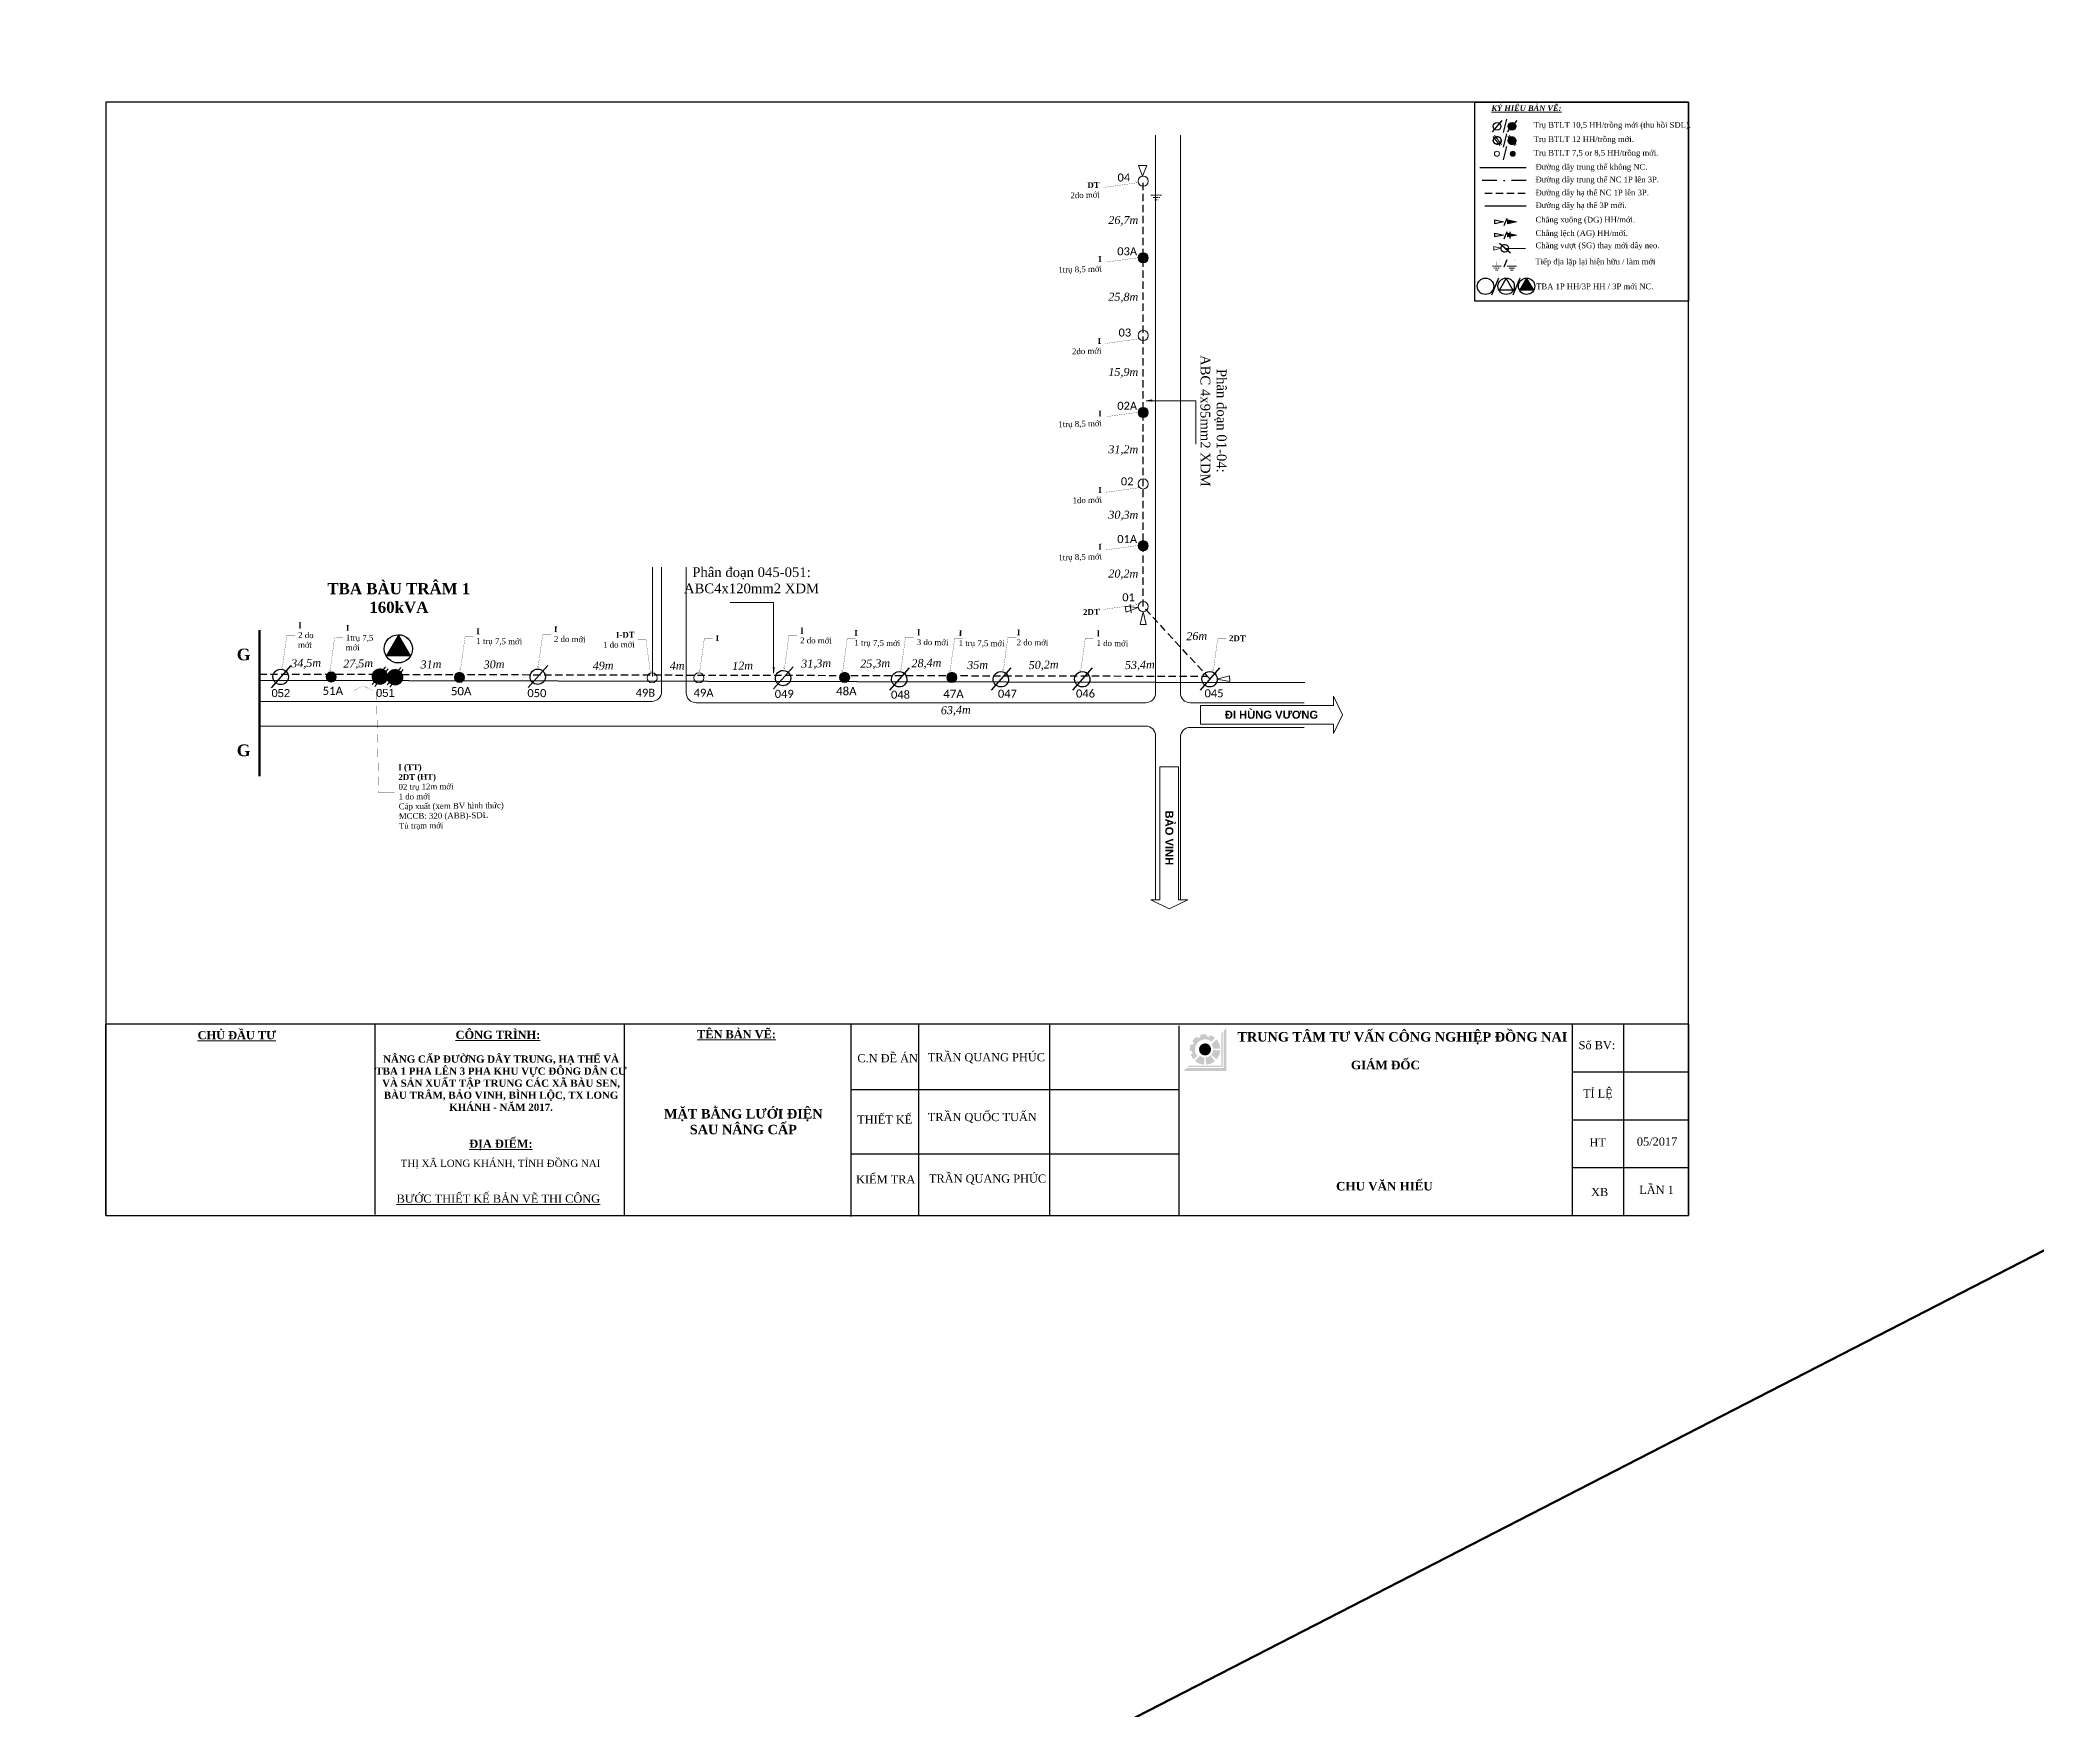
# Model space of a CAD drawing. Header units: metres. Extents: x 429925 to 893472, y 1245258 to 2552490.
# Drawn here: x 443737 to 444762, y 1259848 to 1260705 of the extents above; entities that cross this region are included whole.
import ezdxf

# ---------------------------------------------------------------- set-up
doc = ezdxf.new("R2010")
doc.units = ezdxf.units.M
doc.linetypes.add('DASHDOT', pattern=[1, 0.5, -0.25, 0, -0.25])
doc.linetypes.add('DASHED2', pattern=[0.375, 0.25, -0.125])
doc.layers.add('duong', color=2, linetype='Continuous', lineweight=15)
doc.layers.add('duong bao', color=3, linetype='Continuous', lineweight=13)
doc.layers.add('Khung ten', color=7, linetype='Continuous')
doc.layers.add('KHUNGBANVE', color=6, linetype='Continuous')
doc.styles.add('DAURAO', font='arial.ttf')
doc.styles.get("Standard").update_dxf_attribs({"font": 'arial.ttf'})
doc.styles.add('Unicode', font='times.ttf')
doc.linetypes.add('RAOKEM10', pattern='A,2.5,["x",DAURAO,S=0.75,R=0,X=0,Y=-0.252],2.5', length=5)

# ---------------------------------------------------------------- blocks, each defined once
blk = doc.blocks.new('A$C46BF4DDC')
at = {"color": 9, "linetype": 'Continuous'}
blk.add_line((9.9, 11.5), (0, 0), dxfattribs=at)
blk.add_lwpolyline([(0.9, 5.6, -1), (8.8, 5.6, -1)], format="xyb", close=True, dxfattribs=at)
blk = doc.blocks.new('A$C16F73B65')
at = {"layer": 'duong bao', "lineweight": 50, "ltscale": 2}
blk.add_hatch(color=2, dxfattribs=at).paths.add_polyline_path([(0, 2.6, 1), (5.2, 2.6, 1)])
at = {"color": 4, "linetype": 'Continuous', "lineweight": 18}
blk.add_lwpolyline([(0, 2.6, -1), (5.2, 2.6, -1)], format="xyb", close=True, dxfattribs=at)
blk = doc.blocks.new('A$C7B825D87')
at = {"layer": 'duong bao', "color": 1, "linetype": 'DASHED2', "lineweight": 20, "ltscale": 4}
for p, q in [((1.2, 2.5), (7.1, 2.5)), ((2.4, 1.3), (5.9, 1.3)), ((3.3, 0), (5, 0))]:
    blk.add_line(p, q, dxfattribs=at)
at = {"layer": 'duong bao', "color": 1, "linetype": 'DASHED2', "lineweight": 20, "ltscale": 4, "const_width": 0.0325}
blk.add_lwpolyline([(0, 8.1), (4.2, 5.4), (4.2, 2.5)], dxfattribs=at)
blk = doc.blocks.new('A$C6542344A')
at = {"color": 9, "linetype": 'Continuous'}
for p, q in [((7.5, 9.8), (0, 1.2)), ((8.7, 8.6), (1.3, 0))]:
    blk.add_line(p, q, dxfattribs=at)
for points in [[(0.3, 4.9, -1), (8.2, 4.9, -1)], [(4.3, 1, -1), (4.3, 8.9, -1)]]:
    blk.add_lwpolyline(points, format="xyb", close=True, dxfattribs=at)
blk = doc.blocks.new('A$C45A47B40')
at = {"layer": 'duong bao', "color": 1, "lineweight": 20, "ltscale": 4}
for p, q in [((1.2, 2.5), (7.1, 2.5)), ((2.4, 1.3), (5.9, 1.3)), ((3.3, 0), (5, 0))]:
    blk.add_line(p, q, dxfattribs=at)
at = {"layer": 'duong bao', "color": 1, "lineweight": 20, "ltscale": 4, "const_width": 0.0325}
blk.add_lwpolyline([(0, 8.1), (4.2, 5.4), (4.2, 2.5)], dxfattribs=at)

msp = doc.modelspace()

# ---------------------------------------------------------------- hatches: boundary and pattern name
at = {"layer": 'duong bao', "lineweight": 50, "ltscale": 2}
h = msp.add_hatch(color=256, dxfattribs=at)
edge = h.paths.add_edge_path()
edge.add_ellipse((444492.4, 1260660.4), major_axis=(1.4, 1.4), ratio=1, start_angle=364.0894, end_angle=494.9423)
edge.add_ellipse((444492.4, 1260660.4), major_axis=(1.4, 1.4), ratio=1, start_angle=134.9423, end_angle=184.0894)
edge.add_line((444491.1, 1260658.9), (444493.7, 1260661.9))
edge = h.paths.add_edge_path()
edge.add_ellipse((444492.4, 1260660.4), major_axis=(1.4, 1.4), ratio=1, start_angle=184.0894, end_angle=314.9423)
edge.add_ellipse((444492.4, 1260660.4), major_axis=(1.4, 1.4), ratio=1, start_angle=314.9423, end_angle=364.0894)
edge.add_line((444493.7, 1260661.9), (444491.1, 1260658.9))
h = msp.add_hatch(color=256, dxfattribs=at)
h.paths.add_polyline_path([(444484.4, 1260651.2, -1), (444485.2, 1260655.1, -1)], flags=17)
h.paths.add_polyline_path([(444485.2, 1260655.1, 1), (444484.4, 1260651.2, 1)], flags=17)
h = msp.add_hatch(color=256, dxfattribs=at)
edge = h.paths.add_edge_path()
edge.add_ellipse((444492.4, 1260653), major_axis=(1.4, 1.4), ratio=1, start_angle=364.0894, end_angle=494.9423)
edge.add_ellipse((444492.4, 1260653), major_axis=(1.4, 1.4), ratio=1, start_angle=134.9423, end_angle=184.0894)
edge.add_line((444491.1, 1260651.5), (444493.7, 1260654.5))
edge = h.paths.add_edge_path()
edge.add_ellipse((444492.4, 1260653), major_axis=(1.4, 1.4), ratio=1, start_angle=184.0894, end_angle=314.9423)
edge.add_ellipse((444492.4, 1260653), major_axis=(1.4, 1.4), ratio=1, start_angle=314.9423, end_angle=364.0894)
edge.add_line((444493.7, 1260654.5), (444491.1, 1260651.5))
h = msp.add_hatch(color=256, dxfattribs=at)
h.paths.add_polyline_path([(444492, 1260651.1, -1), (444492.8, 1260655, -1)], flags=17)
h.paths.add_polyline_path([(444492.8, 1260655, 1), (444492, 1260651.1, 1)], flags=17)
for points in [[(444492.8, 1260655, -1), (444492, 1260651.1, -1)], [(444494.7, 1260611.4), (444490.3, 1260612.3), (444490.3, 1260610.4)], [(444499.9, 1260582.2), (444496.5, 1260576.2), (444503.4, 1260576.2)], [(443920.6, 1260398.9), (443914.6, 1260388.6), (443926.6, 1260388.6)], [(443915, 1260378.1, -1), (443907.1, 1260377.6, -1)], [(443922.9, 1260377.8, -1), (443914.9, 1260377.3, -1)]]:
    msp.add_hatch(color=256, dxfattribs=at).paths.add_polyline_path(points)
h = msp.add_hatch(color=256, dxfattribs=at)
h.paths.add_polyline_path([(444494.7, 1260604.5), (444491.5, 1260605.2), (444491.5, 1260603.8)])
h.paths.add_polyline_path([(444491.5, 1260603.8), (444491.5, 1260605.2), (444490.3, 1260605.5), (444490.3, 1260603.6)])
at = {"layer": 'Khung ten'}
h = msp.add_hatch(color=160, dxfattribs=at)
h.paths.add_polyline_path([(444345.8, 1260197.6), (444344.3, 1260196), (444344.3, 1260177), (444325.3, 1260177), (444323.7, 1260175.5), (444345.8, 1260175.5)])
h.paths.add_polyline_path([(444343.8, 1260195.5), (444343.2, 1260195), (444343.2, 1260178.1), (444326.3, 1260178.1), (444325.8, 1260177.5), (444343.8, 1260177.5)], flags=17)
for color, points in [(160, [(444339.9, 1260192.4, 0.10032), (444337.2, 1260193.9), (444336.9, 1260192.9, 0.055263), (444335.5, 1260193.3), (444335.6, 1260194.3, 0.110865), (444332.2, 1260193.9), (444332.5, 1260192.9, 0.055263), (444331.2, 1260192.2), (444330.6, 1260193.1, 0.110865), (444328.2, 1260190.7), (444329.1, 1260190.1, 0.055263), (444328.4, 1260188.8), (444327.4, 1260189.1, 0.110865), (444327, 1260185.7), (444328.1, 1260185.8, 0.055263), (444328.4, 1260184.4), (444327.4, 1260184.1, 0.10032), (444328.9, 1260181.4), (444330.8, 1260183.2, -0.904534), (444338.1, 1260190.5)]), (1, [(444337.9, 1260186.5, 1), (444331.7, 1260186.5, 1)])]:
    msp.add_hatch(color=color, dxfattribs=at).paths.add_polyline_path(points)
h = msp.add_hatch(color=104, dxfattribs=at)
h.paths.add_polyline_path([(444340.7, 1260191.7), (444338.1, 1260189.1, -0.149436), (444339, 1260186.8), (444342.6, 1260187, 0.16445)])
h.paths.add_polyline_path([(444342.6, 1260186), (444339, 1260186.2, -0.16445), (444337.9, 1260183.8), (444340.7, 1260181.4, 0.16445)])
h.paths.add_polyline_path([(444339.9, 1260180.6), (444337.5, 1260183.4, -0.16445), (444335.1, 1260182.3), (444335.3, 1260178.7, 0.16445)])
h.paths.add_polyline_path([(444334.3, 1260178.7), (444334.5, 1260182.3, -0.149436), (444332.2, 1260183.2), (444329.6, 1260180.6, 0.16445)])

# ---------------------------------------------------------------- linework, layer by layer
at = {"color": 7, "linetype": 'Continuous'}
for p, q in [((444489.5, 1260664.1), (444487.9, 1260657.2)), ((444489.5, 1260656.5), (444487.9, 1260649.7)), ((444489.5, 1260650), (444487.9, 1260643.1)), ((444488.4, 1260609.5), (444490, 1260613.3)), ((444488.4, 1260602.6), (444490, 1260606.4)), ((444491.5, 1260602.8), (444491.5, 1260606.2)), ((444491.5, 1260602.8), (444491.5, 1260606.2)), ((444488.4, 1260588.3), (444490, 1260592.1)), ((444482, 1260573.9), (444485.6, 1260582.6)), ((444493, 1260573.9), (444496.6, 1260582.6))]:
    msp.add_line(p, q, dxfattribs=at)
at = {"color": 4, "linetype": 'Continuous', "lineweight": 18}
for p, q in [((444309.4, 1260655.8), (444309.4, 1260369.5)), ((444322.1, 1260655.8), (444322.1, 1260369.5)), ((444330.1, 1260519.5), (444330.1, 1260497.2)), ((444051, 1260377.9), (444051, 1260434)), ((444055.7, 1260434), (444055.7, 1260369.5)), ((444068.4, 1260434), (444068.4, 1260369.5)), ((444113.2, 1260416), (444090.9, 1260416)), ((444296.3, 1260414.9), (444296.9, 1260410.6)), ((443849.2, 1260365.2), (443923.7, 1260365.2)), ((444050.7, 1260365.2), (443890.6, 1260365.2)), ((444304.4, 1260364.5), (444073.4, 1260364.5)), ((444327.1, 1260364.5), (444385.6, 1260364.5)), ((444405.4, 1260358.3), (444400.7, 1260367.8)), ((444400.7, 1260363), (444332.4, 1260363)), ((444332.4, 1260353.5), (444400.7, 1260353.5)), ((444400.7, 1260348.7), (444405.4, 1260358.3)), ((444400.7, 1260353.5), (444400.7, 1260348.7)), ((443849.2, 1260352.5), (443923.7, 1260352.5)), ((443890.6, 1260352.5), (444304.4, 1260352.5)), ((444309.4, 1260347.5), (444309.4, 1260263.3)), ((444322.1, 1260346.8), (444322.1, 1260263.3)), ((444327.1, 1260351.8), (444385.6, 1260351.8)), ((444311.6, 1260331.6), (444311.6, 1260263.3)), ((444321.1, 1260263.3), (444321.1, 1260331.6)), ((444311.6, 1260263.3), (444306.9, 1260263.3)), ((444306.9, 1260263.3), (444316.4, 1260258.6)), ((444316.4, 1260258.6), (444325.9, 1260263.3)), ((444325.9, 1260263.3), (444321.1, 1260263.3))]:
    msp.add_line(p, q, dxfattribs=at)
at = {"color": 5, "linetype": 'DASHED2', "lineweight": 30, "ltscale": 15}
for p, q in [((444303, 1260413.8), (444303, 1260632.2)), ((444478.5, 1260626.1), (444499.7, 1260626.1)), ((444337.3, 1260376.7), (444303, 1260413.8)), ((443849.2, 1260379.2), (444335.9, 1260378.1))]:
    msp.add_line(p, q, dxfattribs=at)
at = {"color": 1, "lineweight": 30, "ltscale": 15}
for p, q in [((444499.7, 1260639.1), (444475.9, 1260639.1)), ((443849.2, 1260376.1), (444386.1, 1260374.9))]:
    msp.add_line(p, q, dxfattribs=at)
at = {"color": 1, "linetype": 'DASHDOT', "lineweight": 30, "ltscale": 15}
msp.add_line((444499.7, 1260632.6), (444475.9, 1260632.6), dxfattribs=at)
at = {"color": 9, "linetype": 'Continuous'}
msp.add_lwpolyline([(443770.3, 1260101.3), (444583.1, 1260101.3), (444583.1, 1260672.8), (443770.3, 1260672.8)], close=True, dxfattribs=at)
at = {"color": 7, "linetype": 'Continuous'}
for points in [[(444473.3, 1260672.8), (444583.1, 1260672.8), (444583.1, 1260570.6), (444473.3, 1260570.6)], [(444483.6, 1260612.3), (444488, 1260611.4), (444483.6, 1260610.4)], [(444490.3, 1260612.3), (444494.7, 1260611.4), (444490.3, 1260610.4)], [(444490.3, 1260612.3), (444494.7, 1260611.4), (444490.3, 1260610.4)], [(444483.6, 1260605.5), (444488, 1260604.5), (444483.6, 1260603.6)], [(444490.3, 1260605.5), (444494.7, 1260604.5), (444490.3, 1260603.6)], [(444490.3, 1260605.5), (444494.7, 1260604.5), (444490.3, 1260603.6)], [(444486, 1260576.2), (444489.4, 1260582.2), (444492.9, 1260576.2)], [(444496.5, 1260576.2), (444499.9, 1260582.2), (444503.4, 1260576.2)], [(444496.5, 1260576.2), (444499.9, 1260582.2), (444503.4, 1260576.2)], [(444496.5, 1260576.2), (444499.9, 1260582.2), (444503.4, 1260576.2)], [(443914.6, 1260388.6), (443920.6, 1260398.9), (443926.6, 1260388.6)], [(443914.6, 1260388.6), (443920.6, 1260398.9), (443926.6, 1260388.6)], [(443914.6, 1260388.6), (443920.6, 1260398.9), (443926.6, 1260388.6)]]:
    msp.add_lwpolyline(points, close=True, dxfattribs=at)
at = {"color": 9, "linetype": 'Continuous'}
for points in [[(444484.4, 1260651.2, -1), (444485.2, 1260655.1, -1)], [(444486.8, 1260652.7, -1), (444482.9, 1260653.5, -1)], [(444492, 1260651.1, -1), (444492.8, 1260655, -1)], [(444494.4, 1260652.7, -1), (444490.5, 1260653.4, -1)]]:
    msp.add_lwpolyline(points, format="xyb", close=True, dxfattribs=at)
at = {"color": 4, "linetype": 'Continuous', "lineweight": 18}
for points in [[(444483.4, 1260646.3, -1), (444486, 1260646.3, -1)], [(444303, 1260634.8, -1), (444303, 1260629.6, -1)], [(444303, 1260555.6, -1), (444303, 1260550.4, -1)], [(444303, 1260479.4, -1), (444303, 1260474.2, -1)], [(444303, 1260416.4, -1), (444303, 1260411.2, -1)], [(443920.6, 1260399.4, -1), (443920.6, 1260384.9, -1)], [(444048.3, 1260377.3, -1), (444053.4, 1260377.3, -1)], [(444072.3, 1260377.3, -1), (444077.5, 1260377.3, -1)]]:
    msp.add_lwpolyline(points, format="xyb", close=True, dxfattribs=at)
for points in [[(444302.7, 1260634.8), (444300.6, 1260640.2), (444304.9, 1260640.2)], [(444486.7, 1260597.8), (444483, 1260596.8), (444483, 1260598.7)], [(444332.4, 1260353.5), (444400.7, 1260353.5), (444400.7, 1260348.7), (444405.4, 1260358.3), (444400.7, 1260367.8), (444400.7, 1260363), (444332.4, 1260363)], [(444311.6, 1260331.6), (444311.6, 1260263.3), (444306.9, 1260263.3), (444316.4, 1260258.6), (444325.9, 1260263.3), (444321.1, 1260263.3), (444321.1, 1260331.6)]]:
    msp.add_lwpolyline(points, close=True, dxfattribs=at)
at = {"color": 7, "linetype": 'Continuous'}
for points in [[(444474.6, 1260578.3, -1), (444483, 1260578.3, -1)], [(444485.2, 1260578.3, -1), (444493.6, 1260578.3, -1)], [(444495.7, 1260578.3, -1), (444504.1, 1260578.3, -1)], [(444495.7, 1260578.3, -1), (444504.1, 1260578.3, -1)], [(444495.7, 1260578.3, -1), (444504.1, 1260578.3, -1)], [(443913.3, 1260392.1, -1), (443927.8, 1260392.2, -1)], [(443913.3, 1260392.1, -1), (443927.8, 1260392.2, -1)]]:
    msp.add_lwpolyline(points, format="xyb", close=True, dxfattribs=at)
at = {"color": 4, "linetype": 'Continuous', "lineweight": 18}
for points in [[(444307.5, 1260519.1), (444307.5, 1260519.9), (444304.5, 1260519.5), (444330.1, 1260519.5)], [(444112.9, 1260382.6), (444113.6, 1260382.6), (444113.2, 1260379.6), (444113.2, 1260416)], [(444300.5, 1260413.4), (444293.8, 1260413.9), (444294.2, 1260411), (444300.5, 1260413.4)], [(444303, 1260411.2), (444301.5, 1260404.7), (444304.5, 1260404.7), (444303, 1260411.2)], [(444340.9, 1260376.6), (444347.5, 1260375.3), (444347.3, 1260378.3), (444340.9, 1260376.6)]]:
    msp.add_lwpolyline(points, dxfattribs=at)
for centre, start, end in [((444050.7, 1260370.2), 270, 0), ((444073.4, 1260369.5), 180, 270), ((444304.4, 1260369.5), 270, 0), ((444327.1, 1260369.5), 180, 270), ((444304.4, 1260347.5), 0, 90), ((444327.1, 1260346.8), 90, 180)]:
    msp.add_arc(centre, 5, start, end, dxfattribs=at)
at = {"layer": 'duong bao', "lineweight": 50, "ltscale": 2}
for p, q in [((434300.1, 1254706.7), (452042.9, 1263822.2)), ((443849.2, 1260401.8), (443849.2, 1260326.8))]:
    msp.add_line(p, q, dxfattribs=at)
at = {"layer": 'duong bao', "color": 6, "linetype": 'RAOKEM10', "lineweight": 30, "ltscale": 2}
msp.add_line((444478.5, 1260619.6), (444499.7, 1260619.6), dxfattribs=at)
at = {"layer": 'duong bao', "lineweight": 18, "ltscale": 2}
msp.add_line((444499.3, 1260597.7), (444488.8, 1260597.7), dxfattribs=at)
at = {"layer": 'duong bao', "color": 4, "lineweight": 15, "ltscale": 2, "const_width": 0.1}
for points in [[(444298.9, 1260632.1), (444299.9, 1260631.4), (444282.7, 1260629), (444282.7, 1260624.8)], [(444300.1, 1260593.7), (444301.1, 1260593), (444283.9, 1260590.7), (444283.9, 1260586.4)], [(444299.8, 1260551.9), (444300.8, 1260551.3), (444283.6, 1260548.9), (444283.6, 1260544.7)], [(444300.1, 1260514.4), (444301.1, 1260513.7), (444283.9, 1260511.3), (444283.9, 1260507.1)], [(444300.1, 1260475.5), (444301.1, 1260474.9), (444283.9, 1260472.5), (444283.9, 1260468.3)], [(444300.1, 1260446), (444301.1, 1260445.3), (444283.9, 1260442.9), (444283.9, 1260438.7)], [(444298.9, 1260415.5), (444299.9, 1260414.8), (444282.7, 1260412.4), (444282.7, 1260408.2)], [(443860.2, 1260383), (443860.9, 1260382), (443863.3, 1260399.2), (443867.5, 1260399.2)], [(443884.8, 1260381.7), (443885.5, 1260380.7), (443887.8, 1260397.9), (443892.1, 1260398)], [(443951.7, 1260382.1), (443952.4, 1260381.1), (443954.8, 1260398.3), (443959, 1260398.3)], [(443991.7, 1260383.5), (443992.3, 1260382.5), (443994.7, 1260399.7), (443998.9, 1260399.7)], [(444050.7, 1260380.7), (444050, 1260379.7), (444047.7, 1260396.9), (444043.4, 1260396.9)], [(444074.7, 1260381.4), (444075.3, 1260380.4), (444077.7, 1260397.6), (444081.9, 1260397.6)], [(444118.1, 1260382.8), (444118.8, 1260381.8), (444121.1, 1260399), (444125.3, 1260399)], [(444148, 1260381.3), (444148.7, 1260380.3), (444151.1, 1260397.5), (444155.3, 1260397.5)], [(444177.9, 1260381.9), (444178.6, 1260380.9), (444181, 1260398.1), (444185.2, 1260398.1)], [(444203.1, 1260381.3), (444203.8, 1260380.3), (444206.2, 1260397.5), (444210.4, 1260397.5)], [(444230.5, 1260381.8), (444231.2, 1260380.8), (444233.5, 1260398), (444237.8, 1260398)], [(444270.2, 1260381.4), (444270.9, 1260380.4), (444273.3, 1260397.6), (444277.5, 1260397.6)], [(444338.3, 1260381.4), (444339, 1260380.4), (444341.3, 1260397.6), (444345.6, 1260397.6)], [(443908.5, 1260372.7), (443909.2, 1260373.7), (443910.5, 1260318.2), (443918.7, 1260318.2)]]:
    msp.add_lwpolyline(points, dxfattribs=at)
at = {"layer": 'duong bao', "lineweight": 50, "ltscale": 2, "const_width": 0.1}
for points in [[(443897.8, 1260384.9), (443901.9, 1260383.1), (443901.9, 1260372.9), (443897.7, 1260370.7)], [(443907.3, 1260384.9), (443903.1, 1260383.1), (443903.1, 1260372.9), (443907.4, 1260370.7)]]:
    msp.add_lwpolyline(points, dxfattribs=at)
at = {"layer": 'KHUNGBANVE', "color": 2}
for p, q in [((443770.3, 1260101.3), (443770.3, 1260199.4)), ((444583.1, 1260199.4), (443770.3, 1260199.4)), ((443908.7, 1260101.7), (443908.7, 1260199.6)), ((444036.6, 1260101.3), (444036.6, 1260199.4)), ((444153, 1260100.8), (444153, 1260199.4)), ((444187.9, 1260101), (444187.9, 1260199.4)), ((444255, 1260101.3), (444255, 1260199.1)), ((444321.5, 1260101.3), (444321.5, 1260198.6)), ((444523.4, 1260101.1), (444523.4, 1260199.4)), ((444549.9, 1260101.1), (444549.9, 1260199.4)), ((444583.1, 1260199.4), (444583.1, 1260101.3)), ((444583.1, 1260174.8), (444523.4, 1260174.8)), ((444321.5, 1260165.8), (444153, 1260165.8)), ((444583.1, 1260150.2), (444523.4, 1260150.2)), ((444321.5, 1260132.7), (444153, 1260132.7)), ((444583.1, 1260125.7), (444523.4, 1260125.7)), ((443770.3, 1260101.3), (444583.1, 1260101.3))]:
    msp.add_line(p, q, dxfattribs=at)

# ---------------------------------------------------------------- block references
at = {"color": 4, "linetype": 'Continuous', "lineweight": 18, "yscale": 0.5, "zscale": 0.5}
for p, xscale, rotation in [((444482.3, 1260657.6), 0.5000000000041764, 359.9423113320694), ((444490, 1260657.6), 0.5000000000041764, 359.9423113320694), ((444485.9, 1260600.2), 0.5000000000211088, 269.9863334116617)]:
    msp.add_blockref('A$C46BF4DDC', p, dxfattribs=dict(at, xscale=xscale, rotation=rotation))
at = {"color": 4, "linetype": 'Continuous', "lineweight": 18, "rotation": 359.190150887879}
for p in [(443855.2, 1260372.2), (443987.2, 1260372.3), (444113.2, 1260371.6), (444172.8, 1260371), (444225, 1260371), (444266.8, 1260371), (444332.2, 1260371)]:
    msp.add_blockref('A$C46BF4DDC', p, dxfattribs=at)
at = {"layer": 'duong bao', "lineweight": 50, "ltscale": 2, "xscale": 0.4999999999677948, "yscale": 0.5, "zscale": 0.5, "rotation": 78.73382310779768}
for p in [(444486.8, 1260650.5), (444494.4, 1260650.5)]:
    msp.add_blockref('A$C6542344A', p, dxfattribs=at)
at = {"layer": 'duong bao', "lineweight": 50, "ltscale": 2}
for name, p, xscale, yscale, zscale in [('A$C16F73B65', (444491.5, 1260645), 0.5, 0.5, 0.5), ('A$C7B825D87', (444487.8, 1260586.6), -0.8000000000029104, 0.7999999999883585, 0.8), ('A$C45A47B40', (444495.6, 1260586.6), -0.8000000000029104, 0.7999999999883585, 0.8)]:
    msp.add_blockref(name, p, dxfattribs=dict(at, xscale=xscale, yscale=yscale, zscale=zscale))
for name, p in [('A$C7B825D87', (444305.7, 1260622.6)), ('A$C16F73B65', (444300.4, 1260590.3)), ('A$C16F73B65', (444300.4, 1260510.9)), ('A$C16F73B65', (444300.4, 1260442.5)), ('A$C16F73B65', (443883.5, 1260375.1)), ('A$C16F73B65', (443949.3, 1260374.9)), ('A$C16F73B65', (444147.1, 1260374.9)), ('A$C16F73B65', (444202.2, 1260374.9))]:
    msp.add_blockref(name, p, dxfattribs=at)
at = {"layer": 'duong bao', "lineweight": 50, "ltscale": 2, "rotation": 3.556768670579583}
for p in [(443907.1, 1260372.7), (443914.9, 1260372.4)]:
    msp.add_blockref('A$C6542344A', p, dxfattribs=at)

# ---------------------------------------------------------------- texts
at = {"color": 4, "linetype": 'Continuous', "lineweight": 18, "attachment_point": 5}
for s, insert, char_height, width in [('\\C7;\\fTimes New Roman|b1|i1|;\\H2.8669647164643;\\LKÝ HIỆU BẢN VẼ\\l\\L:\\l', (444499.8, 1260669.3), 2.867, 49.206), ('{\\fCalibri|b0|i0|c0|p34;\\C7;04}', (444293.1, 1260634.1), 4.109, 22.225), ('{\\fCalibri|b0|i0|c0|p34;\\C7;03A}', (444294.8, 1260596.2), 4.109, 22.225), ('{\\fCalibri|b0|i0|c0|p34;\\C7;03}', (444293.6, 1260554.5), 4.109, 22.225), ('{\\fCalibri|b0|i0|c0|p34;\\C7;02A}', (444294.8, 1260516.9), 4.109, 22.225), ('{\\fCalibri|b0|i0|c0|p34;\\C7;02}', (444294.8, 1260478.1), 4.109, 22.225), ('{\\fCalibri|b0|i0|c0|p34;\\C7;01A}', (444294.8, 1260448.5), 4.109, 22.225), ('{\\fTimes New Roman|b1|i0|c0|p18;\\C7;TBA BÀU TRÂM 1 160kVA}', (443920.8, 1260418.2), 5.734, 87), ('{\\fTimes New Roman|b0|i0|c0|p18;\\C7;Phân đoạn 045-051:\\PABC4x120mm2 XDM}', (444101.9, 1260427.3), 5, 150.707), ('{\\fCalibri|b0|i0|c0|p34;\\C7;01}', (444295.5, 1260418.6), 4.109, 22.225), ('\\C7;\\fArial Unicode MS|b0|i0|;\\H4.1092942200601;052', (443860.2, 1260369.4), 4.109, 22.225), ('{\\fCalibri|b0|i0|c0|p34;\\C7;51A}', (443886.9, 1260370.6), 4.233, 21.59), ('{\\fArial Unicode MS|b0|i0|c0|p34;\\H1x;\\C7;051}', (443913.9, 1260369.5), 4.109, 22.225), ('{\\fCalibri|b0|i0|c0|p34;\\C7;50A}', (443952.8, 1260370.4), 4.233, 21.59), ('{\\fCalibri|b0|i0|c0|p34;\\C7;050}', (443991.7, 1260369.4), 4.109, 22.225), ('{\\fCalibri|b0|i0|c0|p34;\\C7;49B}', (444047.4, 1260369.6), 4.109, 22.225), ('{\\fCalibri|b0|i0|c0|p34;\\C7;49A}', (444077.3, 1260369.6), 4.109, 22.225), ('{\\fCalibri|b0|i0|c0|p34;\\C7;049}', (444118.7, 1260369), 4.109, 22.225), ('{\\fCalibri|b0|i0|c0|p34;\\C7;48A}', (444150.6, 1260370.4), 4.233, 21.59), ('{\\fCalibri|b0|i0|c0|p34;\\C7;048}', (444178.4, 1260368.6), 4.109, 22.225), ('{\\fCalibri|b0|i0|c0|p34;\\C7;47A}', (444205.6, 1260369), 4.233, 21.59), ('{\\fCalibri|b0|i0|c0|p34;\\C7;047}', (444233.3, 1260369.1), 4.109, 22.225), ('{\\fCalibri|b0|i0|c0|p34;\\C7;046}', (444273.4, 1260369.2), 4.109, 22.225), ('{\\fCalibri|b0|i0|c0|p34;\\C7;045}', (444339.4, 1260369.3), 4.109, 22.225), ('\\C7;\\fArial Unicode MS|b1|i0|;\\H4.1092942200601;ĐI HÙNG VƯƠNG', (444368.9, 1260358.3), 4.109, 73.025)]:
    msp.add_mtext(s, dxfattribs=dict(at, insert=insert, char_height=char_height, width=width))
at = {"char_height": 2.935, "attachment_point": 4}
for s, insert, width in [('{\\fTimes New Roman|b0|i0|c0|p18;\\C7;Trụ BTLT 10,5 HH/trồng mới (thu hồi SDL).}', (444503.5, 1260660.6), 78.729), ('{\\fTimes New Roman|b0|i0|c0|p18;\\C7;Trụ BTLT 12 HH/trồng mới.}', (444503.5, 1260653.3), 78.729), ('{\\fTimes New Roman|b0|i0|c0|p18;\\C7;Trụ BTLT 7,5 or 8,5 HH/trồng mới.}', (444503.5, 1260646.3), 78.729), ('{\\fTimes New Roman|b0|i0|c0|p18;\\H1x;\\C7;Đường dây trung thế không NC.}', (444504.5, 1260639.1), 60.735), ('{\\fTimes New Roman|b0|i0|c0|p18;\\C7;Đường dây trung thế NC 1P lên 3P.}', (444504.5, 1260632.6), 65.055), ('{\\fTimes New Roman|b0|i0|c0|p18;\\C7;Đường dây hạ thế NC 1P lên 3P.}', (444504.5, 1260625.9), 69.868), ('{\\fTimes New Roman|b0|i0|c0|p18;\\C7;Đường dây hạ thế 3P mới.}', (444504.5, 1260619.4), 69.868), ('{\\fTimes New Roman|b0|i0|c0|p18;\\C7;Chằng xuống (DG) HH/mới.}', (444504.5, 1260612), 67.094), ('{\\fTimes New Roman|b0|i0|c0|p18;\\C7;Chằng lệch (AG) HH/mới.}', (444504.5, 1260605.1), 67.094), ('{\\fTimes New Roman|b0|i0|c0|p18;\\C7;Chằng vượt (SG) thay mới dây neo.}', (444504.5, 1260598.8), 67.094), ('{\\fTimes New Roman|b0|i0|c0|p18;\\C7;Tiếp địa lặp lại hiện hữu / làm mới}', (444504.4, 1260590.5), 67.094), ('{\\fTimes New Roman|b0|i0|c0|p18;\\C7;TBA 1P HH/3P HH / 3P mới NC.}', (444504.8, 1260578.2), 74)]:
    msp.add_mtext(s, dxfattribs=dict(at, insert=insert, width=width))
at = {"color": 4, "linetype": 'Continuous', "lineweight": 18}
for s, insert, char_height, width, attachment_point, rotation in [('{\\fTimes New Roman|b1|i0|c0|p18;\\C7;DT\\P\\fTimes New Roman|b0|i0|c0|p18;2do mới}', (444280.7, 1260627.8), 3, 22.225, 6, 1.4944), ('{\\fTimes New Roman|b0|i1|c0|p18;\\C7;26,7m}', (444292.8, 1260611.8), 4.109, 22.225, 5, 359.9483), ('{\\fTimes New Roman|b1|i0|c0|p18;\\C7;I\\P\\fTimes New Roman|b0|i0|c0|p18;1trụ 8,5 mới}', (444281.8, 1260589.4), 3, 22.225, 6, 1.4944), ('{\\fTimes New Roman|b0|i1|c0|p18;\\C7;25,8m}', (444292.8, 1260572.4), 4.109, 22.225, 5, 359.9483), ('{\\fTimes New Roman|b1|i0|c0|p18;\\C7;I\\P\\fTimes New Roman|b0|i0|c0|p18;2do mới}', (444281.5, 1260547.7), 3, 22.225, 6, 1.4944), ('{\\fTimes New Roman|b0|i0|c0|p18;\\C7;Phân đoạn 01-04:\\PABC 4x95mm2 XDM}', (444339.1, 1260509.2), 5, 150.707, 5, 270), ('{\\fTimes New Roman|b0|i1|c0|p18;\\C7;15,9m}', (444292.8, 1260533.8), 4.109, 22.225, 5, 359.9483), ('{\\fTimes New Roman|b1|i0|c0|p18;\\C7;I\\P\\fTimes New Roman|b0|i0|c0|p18;1trụ 8,5 mới}', (444281.8, 1260510.1), 3, 22.225, 6, 1.4944), ('{\\fTimes New Roman|b0|i1|c0|p18;\\C7;31,2m}', (444292.8, 1260494.1), 4.109, 22.225, 5, 359.9483), ('{\\fTimes New Roman|b1|i0|c0|p18;\\C7;I\\P\\fTimes New Roman|b0|i0|c0|p18;1do mới}', (444281.8, 1260471.2), 3, 22.225, 6, 1.4944), ('{\\fTimes New Roman|b0|i1|c0|p18;\\C7;30,3m}', (444292.8, 1260460.5), 4.109, 22.225, 5, 359.9483), ('{\\fTimes New Roman|b1|i0|c0|p18;\\C7;I\\P\\fTimes New Roman|b0|i0|c0|p18;1trụ 8,5 mới}', (444281.8, 1260441.7), 3, 22.225, 6, 1.4944), ('{\\fTimes New Roman|b0|i1|c0|p18;\\C7;20,2m}', (444292.8, 1260430.3), 4.109, 22.225, 5, 359.9483), ('{\\fTimes New Roman|b1|i0|c0|p18;\\C7;I\\P\\fTimes New Roman|b0|i0|c0|p18;2 do mới}', (443869.1, 1260399.2), 3, 13.023, 4, 359.3923), ('{\\fTimes New Roman|b1|i0|c0|p18;\\C7;2DT}', (444280.7, 1260411.2), 3, 22.225, 6, 1.4944), ('{\\fTimes New Roman|b1|i0|c0|p18;\\C7;I\\P\\fTimes New Roman|b0|i0|c0|p18;1trụ 7,5 mới}', (443893.6, 1260397.9), 3, 15.352, 4, 359.3923), ('{\\fTimes New Roman|b1|i0|c0|p18;\\C7;I\\P\\fTimes New Roman|b0|i0|c0|p18;1 trụ 7,5 mới}', (443960.6, 1260398.3), 3, 24.467, 4, 359.3923), ('{\\fTimes New Roman|b1|i0|c0|p18;\\C7;I\\P\\fTimes New Roman|b0|i0|c0|p18;2 do mới}', (444000.5, 1260399.7), 3, 24.467, 4, 359.3923), ('{\\fTimes New Roman|b1|i0|c0|p18;\\C7;I-DT\\P\\fTimes New Roman|b0|i0|c0|p18;1 do mới}', (444041.9, 1260396.9), 3, 24.467, 6, 0.6077), ('{\\fTimes New Roman|b1|i0|c0|p18;\\C7;I}', (444083.5, 1260397.6), 3, 24.467, 4, 359.3923), ('{\\fTimes New Roman|b1|i0|c0|p18;\\C7;I\\P\\fTimes New Roman|b0|i0|c0|p18;2 do mới}', (444126.9, 1260399), 3, 24.467, 4, 359.3923), ('{\\fTimes New Roman|b1|i0|c0|p18;\\C7;I\\P\\fTimes New Roman|b0|i0|c0|p18;1 trụ 7,5 mới}', (444154.7, 1260397.4), 3, 24.467, 4, 359.3923), ('{\\fTimes New Roman|b1|i0|c0|p18;\\C7;I\\P\\fTimes New Roman|b0|i0|c0|p18;3 do mới}', (444186.8, 1260398.1), 3, 24.467, 4, 359.3923), ('{\\fTimes New Roman|b1|i0|c0|p18;\\C7;I\\P\\fTimes New Roman|b0|i0|c0|p18;1 trụ 7,5 mới}', (444208.3, 1260397.3), 3, 24.467, 4, 359.3923), ('{\\fTimes New Roman|b1|i0|c0|p18;\\C7;I\\P\\fTimes New Roman|b0|i0|c0|p18;2 do mới}', (444238.1, 1260398), 3, 24.467, 4, 359.3923), ('{\\fTimes New Roman|b1|i0|c0|p18;\\C7;I\\P\\fTimes New Roman|b0|i0|c0|p18;1 do mới}', (444279.1, 1260397.6), 3, 24.467, 4, 359.3923), ('{\\fTimes New Roman|b0|i1|c0|p18;\\C7;26m}', (444330.5, 1260398.7), 4.109, 22.225, 5, 1.4944), ('{\\fTimes New Roman|b1|i0|c0|p18;\\C7;2DT}', (444347.1, 1260397.6), 3, 24.467, 4, 359.3923), ('{\\fTimes New Roman|b1|i0|c0|p18;\\C7;G}', (443841.1, 1260389.2), 6, 22.401, 5, 0.3836), ('{\\fTimes New Roman|b0|i1|c0|p18;\\C7;34,5m}', (443873.2, 1260384.4), 4.109, 22.225, 5, 1.4944), ('{\\fTimes New Roman|b0|i1|c0|p18;\\C7;27,5m}', (443899.9, 1260384.2), 4.109, 22.225, 5, 1.4944), ('{\\fTimes New Roman|b0|i1|c0|p18;\\C7;31m}', (443937.3, 1260384.2), 4.109, 22.225, 5, 1.4944), ('{\\fTimes New Roman|b0|i1|c0|p18;\\C7;30m}', (443969.7, 1260384.2), 4.109, 22.225, 5, 1.4944), ('{\\fTimes New Roman|b0|i1|c0|p18;\\C7;49m}', (444025.7, 1260383.5), 4.109, 22.225, 5, 1.4944), ('{\\fTimes New Roman|b0|i1|c0|p18;\\C7;4m}', (444063.7, 1260383.5), 4.109, 22.225, 5, 1.4944), ('{\\fTimes New Roman|b0|i1|c0|p18;\\C7;12m}', (444097.3, 1260383.5), 4.109, 22.225, 5, 1.4944), ('{\\fTimes New Roman|b0|i1|c0|p18;\\C7;31,3m}', (444135.1, 1260384.2), 4.109, 22.225, 5, 1.4944), ('{\\fTimes New Roman|b0|i1|c0|p18;\\C7;25,3m}', (444165.4, 1260384.2), 4.109, 22.225, 5, 1.4944), ('{\\fTimes New Roman|b0|i1|c0|p18;\\C7;28,4m}', (444191.7, 1260384.4), 4.109, 22.225, 5, 1.4944), ('{\\fTimes New Roman|b0|i1|c0|p18;\\C7;35m}', (444218, 1260383.9), 4.109, 22.225, 5, 1.4944), ('{\\fTimes New Roman|b0|i1|c0|p18;\\C7;50,2m}', (444251.9, 1260383.5), 4.109, 22.225, 5, 1.4944), ('{\\fTimes New Roman|b0|i1|c0|p18;\\C7;53,4m}', (444301.3, 1260383.5), 4.109, 22.225, 5, 1.4944), ('{\\fTimes New Roman|b0|i1|c0|p18;\\C7;63,4m}', (444206.8, 1260360.3), 4.109, 22.225, 5, 1.4944), ('{\\fTimes New Roman|b1|i0|c0|p18;\\C7;G}', (443841.1, 1260340), 6, 22.401, 5, 0.3836), ('{\\fTimes New Roman|b1|i0|c0|p18;\\C7;I (TT)\\P2DT (HT)\\P\\fTimes New Roman|b0|i0|c0|p18;02 trụ 12m mới\\fTimes New Roman|b1|i0|c0|p18;\\P\\fTimes New Roman|b0|i0|c0|p18;1 do mới\\PCáp xuất (xem BV hình thức)\\PMCCB: 320 (ABB)-SDL\\PTủ trạm mới}', (443920.7, 1260315.9), 3, 67.998, 4, 0.6077), ('\\C7;\\fArial Unicode MS|b1|i0|;\\H4.1092942200601;BẢO VINH', (444316.4, 1260295.1), 4.109, 73.025, 5, 270)]:
    msp.add_mtext(s, dxfattribs=dict(at, insert=insert, char_height=char_height, width=width, attachment_point=attachment_point, rotation=rotation))
at = {"layer": 'duong', "attachment_point": 2, "style": 'Unicode'}
for s, insert, char_height, width in [('{\\fTimes New Roman|b1|i0|c0|p18;\\LCHỦ ĐẦU TƯ}', (443837.6, 1260195.9), 4.194, 338.046), ('{\\fTimes New Roman|b1|i0|c0|p18;\\LCÔNG TRÌNH:}', (443971.7, 1260196.1), 4.194, 338.046), ('{\\fTimes New Roman|b1|i0|c0|p18;\\LTÊN BẢN VẼ:}', (444094.2, 1260196.4), 4.194, 338.046), ('{\\fTimes New Roman|b1|i0|c0|p18;TRUNG TÂM TƯ VẤN CÔNG NGHIỆP ĐỒNG NAI}', (444436.1, 1260195.4), 4.856, 338.046), ('Số BV:', (444536, 1260190.8), 4.19, 338.046), ('{\\fTimes New Roman|b1|i0|c0|p18;NÂNG CẤ\\fTimes New Roman|b1|i0|c163|p18;P ĐƯ\\fTimes New Roman|b1|i0|c0|p18;ỜNG DÂY TRUNG, HẠ THẾ VÀ TBA 1 PHA LÊN 3 PHA KHU VỰ\\fTimes New Roman|b1|i0|c163|p18;C ĐÔNG DÂN CƯ VÀ S\\fTimes New Roman|b1|i0|c0|p18;ẢN XUẤT TẬP TRUNG CÁC XÃ BÀU SEN, BÀU TRÂM, BẢO VINH, BÌNH LỘ\\fTimes New Roman|b1|i0|c163|p18;C, TX LONG KHÁNH - NĂM \\fTimes New Roman|b1|i0|c0|p18;2017.}', (443973.3, 1260183.4), 3.7086, 130.259), ('C.N ĐỀ ÁN', (444171.8, 1260184.1), 4.19, 338.046), ('TRẦN QUANG PHÚC', (444222.5, 1260184.6), 4.194, 338.046), ('{\\fTimes New Roman|b1|i0|c0|p18;GIÁM ĐỐC}', (444427.4, 1260180.7), 4.415, 338.046), ('TỈ LỆ', (444536.5, 1260166), 4.19, 338.046), ('{\\fTimes New Roman|b1|i0|c163|p18;MẶT \\fTimes New Roman|b1|i0|c0|p18;BẰNG\\fTimes New Roman|b1|i0|c163|p18; \\fTimes New Roman|b1|i0|c0|p18;LƯỚI ĐIỆN SAU NÂNG CẤP}', (444097.7, 1260155.9), 4.8561, 83.996), ('THIẾT KẾ', (444170.3, 1260152.6), 4.19, 338.046), ('TRẦN QUỐC TUẤN', (444220.4, 1260153.9), 4.194, 338.046), ('{\\fTimes New Roman|b1|i0|c0|p18;\\LĐỊA ĐIẾM:}', (443973.2, 1260140.2), 4.194, 128.1), ('HT', (444536.4, 1260140.9), 4.19, 338.046), ('05/2017', (444566.9, 1260141.3), 4.19, 338.046), ('THỊ XÃ LONG KHÁNH, TỈNH ĐỒNG NAI', (443973, 1260129.9), 3.709, 129.541), ('KIỂM TRA', (444170.8, 1260121.9), 4.19, 338.046), ('TRẦN QUANG PHÚC', (444223.1, 1260122.3), 4.194, 338.046), ('{\\fTimes New Roman|b1|i0|c0|p18;CHU VĂN HIẾU}', (444426.9, 1260118.5), 4.415, 338.046), ('LẦN 1', (444566.6, 1260116.5), 4.19, 338.046), ('{\\LBƯỚC THIẾT KẾ BẢN VẼ THI CÔNG}', (443971.9, 1260112), 4.194, 338.046), ('XB', (444537.4, 1260115.4), 4.19, 338.046)]:
    msp.add_mtext(s, dxfattribs=dict(at, insert=insert, char_height=char_height, width=width))

doc.saveas('drawing.dxf')
